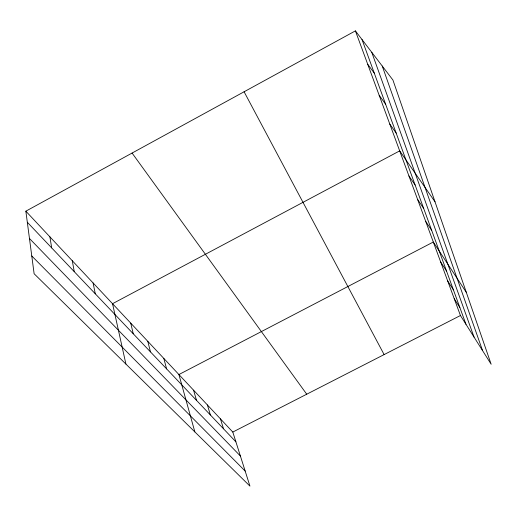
<?xml version="1.0" encoding="UTF-8"?>
<svg xmlns="http://www.w3.org/2000/svg" width="517" height="517" viewBox="0 0 517 517"><rect width="100%" height="100%" fill="white"/><g stroke="black" fill="none" stroke-linecap="round" stroke-linejoin="round"><path stroke-width="0.78" d="M25.85 211.175L232.799 432.057L249.944 486.122L34.122 273.745L25.85 211.175L355.399 30.878L392.926 80.032L491.15 364.233L460.44 315.519L355.399 30.878M232.799 432.057L460.44 315.519M31.776 255.986L245.168 471.065M29.463 238.492L240.399 456.013M27.311 222.245L235.901 441.835M367.736 64.308L374.289 73.149M379.168 95.283L385.637 104.24M132.081 153.058L306.73 394.206M389.786 124.067L396.177 133.102M435.01 201.804L399.686 150.88L112.538 303.699L125.915 364.071M408.928 175.929L415.132 185.021M417.574 199.368L423.688 208.461M425.691 221.354L431.708 230.433M466.308 292.37L433.317 242.021L178.914 374.547L194.844 431.902M440.71 262.054L446.539 271.044M447.67 280.912L453.403 289.85M454.236 298.71L459.872 307.576M244.095 91.774L384.118 354.591M362.023 39.557L465.985 324.321M371.755 52.301L474.037 337.09M382.25 66.053L482.587 350.655M220.442 418.873L223.506 428.787M207.388 404.94L210.393 414.983M193.571 390.186L196.512 400.371M163.824 358.436L166.597 368.879M147.791 341.323L150.46 351.883M130.73 323.112L133.27 333.788M93.092 282.948L95.309 293.824M72.27 260.723L74.274 271.683M49.916 236.857L51.674 247.889"/></g></svg>
